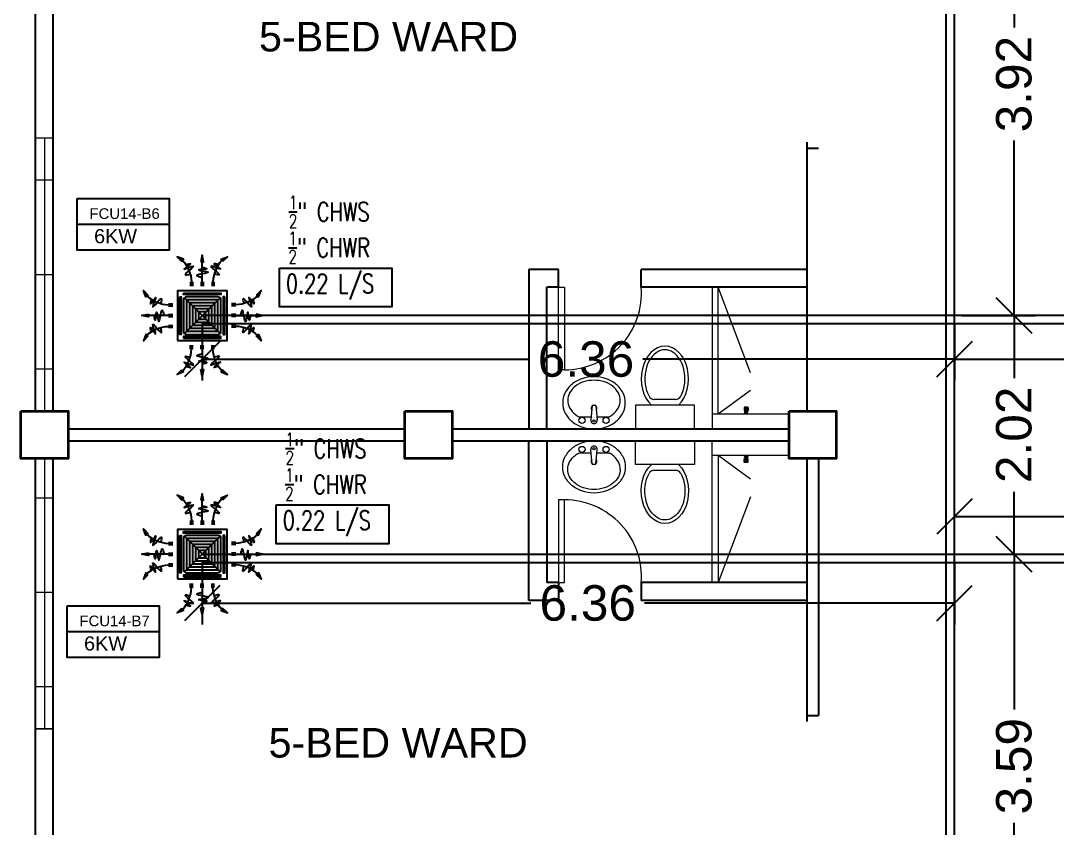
# Model space of a CAD drawing. Header units: millimetres. Extents: x 5 to 598, y 3 to 339.
# Drawn here: x 244.17 to 252.94, y 182.66 to 189.49 of the extents above; entities that cross this region are included whole.
import ezdxf

# ---------------------------------------------------------------- set-up
doc = ezdxf.new("R2010")
doc.units = ezdxf.units.MM
doc.header["$MEASUREMENT"] = 0
for name, color, linetype in [('AIR', 7, 'Continuous'), ('fcu line', 7, 'Continuous'), ('fcu return', 7, 'Continuous'), ('label', 7, 'Continuous'), ('Legends', 7, 'Continuous'), ('pipe label', 7, 'Continuous')]:
    doc.layers.add(name, color=color, linetype=linetype)
doc.styles.add('Arch-Dim', font='simplex.shx', dxfattribs={"width": 0.75})
doc.styles.get("Standard").update_dxf_attribs({"font": 'arial.ttf'})
doc.styles.add('SWISSLT175', font='swissl.ttf', dxfattribs={"height": 0.175})
doc.dimstyles.new('Copy of dimension', dxfattribs={"dimtxt": 0.3, "dimasz": 0.3, "dimexe": 0.18, "dimexo": 0.0625, "dimgap": 0.09, "dimtad": 0, "dimzin": 0, "dimdsep": 46, "dimtxsty": 'Standard', "dimblk": 'OBLIQUE', "dimcen": 0.09, "dimclrd": 256, "dimclre": 256, "dimclrt": 256, "dimadec": 0, "dimazin": 0, "dimtfac": 1, "dimtofl": 0, "dimtmove": 0, "dimatfit": 3, "dimldrblk": 'OBLIQUE', "dimfxl": 1, "dimtolj": 1, "dimtzin": 0, "dimarcsym": 0})

# ---------------------------------------------------------------- blocks, each defined once
blk = doc.blocks.new('FCU-13000P (CASSETTE SPLIT)')
at = {"layer": 'AIR', "ltscale": 3}
for p, q in [((0, 0.523), (0, 1)), ((-0.193, 0.558), (-0.193, 0.487)), ((-0.162, 0.558), (-0.162, 0.487)), ((-0.016, 0.558), (-0.016, 0.487)), ((0.016, 0.558), (0.016, 0.487)), ((0.162, 0.558), (0.162, 0.487)), ((0.193, 0.558), (0.193, 0.487)), ((-0.558, 0.193), (-0.487, 0.193)), ((0.558, 0.193), (0.487, 0.193)), ((-0.523, 0), (-1, 0)), ((-0.558, 0.162), (-0.487, 0.162)), ((-0.558, 0.016), (-0.487, 0.016)), ((0.558, 0.162), (0.487, 0.162)), ((0.558, 0.016), (0.487, 0.016)), ((0.523, 0), (1, 0)), ((-0.558, -0.016), (-0.487, -0.016)), ((-0.558, -0.162), (-0.487, -0.162)), ((0.558, -0.016), (0.487, -0.016)), ((0.558, -0.162), (0.487, -0.162)), ((-0.558, -0.193), (-0.487, -0.193)), ((0.558, -0.193), (0.487, -0.193)), ((-0.193, -0.558), (-0.193, -0.487)), ((-0.162, -0.558), (-0.162, -0.487)), ((-0.016, -0.558), (-0.016, -0.487)), ((0.016, -0.558), (0.016, -0.487)), ((0.162, -0.558), (0.162, -0.487)), ((0.193, -0.558), (0.193, -0.487)), ((0, -0.523), (0, -1))]:
    blk.add_line(p, q, dxfattribs=at)
at = {"layer": 'AIR'}
for p, q in [((0.295, -0.295), (-0.295, 0.295)), ((0.295, 0.295), (-0.295, -0.295))]:
    blk.add_line(p, q, dxfattribs=at)
at = {"layer": 'AIR', "ltscale": 3}
for points in [[(-0.335, 0.895), (-0.311, 0.932), (-0.416, 0.973)], [(-0.022, 0.89), (0.022, 0.89), (0, 1)], [(0.335, 0.895), (0.311, 0.932), (0.416, 0.973)], [(-0.895, 0.335), (-0.932, 0.311), (-0.973, 0.416)], [(0.895, 0.335), (0.932, 0.311), (0.973, 0.416)], [(-0.89, 0.022), (-0.89, -0.022), (-1, 0)], [(0.89, 0.022), (0.89, -0.022), (1, 0)], [(-0.895, -0.335), (-0.932, -0.311), (-0.973, -0.416)], [(0.895, -0.335), (0.932, -0.311), (0.973, -0.416)], [(-0.335, -0.895), (-0.311, -0.932), (-0.416, -0.973)], [(-0.022, -0.89), (0.022, -0.89), (0, -1)], [(0.335, -0.895), (0.311, -0.932), (0.416, -0.973)]]:
    blk.add_lwpolyline(points, close=True, dxfattribs=at)
at = {"layer": 'AIR'}
for points in [[(-0.323, 0.914, -0.171809), (-0.178, 0.558), (-0.178, 0.522)], [(0.323, 0.914, 0.171809), (0.178, 0.558), (0.178, 0.522)], [(-0.914, 0.323, 0.171809), (-0.558, 0.178), (-0.522, 0.178)], [(0.914, 0.323, -0.171809), (0.558, 0.178), (0.522, 0.178)], [(-0.914, -0.323, -0.171809), (-0.558, -0.178), (-0.522, -0.178)], [(0.914, -0.323, 0.171809), (0.558, -0.178), (0.522, -0.178)], [(-0.323, -0.914, 0.171809), (-0.178, -0.558), (-0.178, -0.522)], [(0.323, -0.914, -0.171809), (0.178, -0.558), (0.178, -0.522)]]:
    blk.add_lwpolyline(points, format="xyb", dxfattribs=at)
for points in [[(-0.41, -0.41), (0.41, -0.41), (0.41, 0.41), (-0.41, 0.41)], [(-0.31, 0.372), (0.31, 0.372), (0.31, 0.348), (-0.31, 0.348)], [(-0.373, 0.31), (-0.348, 0.31), (-0.348, -0.31), (-0.373, -0.31)], [(-0.26, -0.26), (0.26, -0.26), (0.26, 0.26), (-0.26, 0.26)], [(-0.21, -0.21), (0.21, -0.21), (0.21, 0.21), (-0.21, 0.21)], [(0.372, 0.31), (0.348, 0.31), (0.348, -0.31), (0.372, -0.31)], [(-0.16, -0.16), (0.16, -0.16), (0.16, 0.16), (-0.16, 0.16)], [(-0.11, -0.11), (0.11, -0.11), (0.11, 0.11), (-0.11, 0.11)], [(-0.06, -0.06), (0.06, -0.06), (0.06, 0.06), (-0.06, 0.06)], [(-0.31, -0.373), (0.31, -0.373), (0.31, -0.348), (-0.31, -0.348)]]:
    blk.add_lwpolyline(points, close=True, dxfattribs=at)
blk.add_lwpolyline([(-0.26, -0.31), (0.26, -0.31, 0.414214), (0.31, -0.26), (0.31, 0.26, 0.414214), (0.26, 0.31), (-0.26, 0.31, 0.414214), (-0.31, 0.26), (-0.31, -0.26, 0.414214)], format="xyb", close=True, dxfattribs=at)
at = {"layer": 'AIR', "ltscale": 3}
for points in [[(-0.268, 0.84), (-0.231, 0.852), (-0.134, 0.882), (-0.422, 0.704), (0.005, 0.903), (-0.358, 0.645), (-0.239, 0.678), (-0.199, 0.69)], [(0.268, 0.84), (0.231, 0.852), (0.134, 0.882), (0.422, 0.704), (-0.005, 0.903), (0.358, 0.645), (0.239, 0.678), (0.199, 0.69)], [(-0.84, 0.268), (-0.852, 0.231), (-0.882, 0.134), (-0.704, 0.422), (-0.903, -0.005), (-0.645, 0.358), (-0.678, 0.239), (-0.69, 0.199)], [(0.84, 0.268), (0.852, 0.231), (0.882, 0.134), (0.704, 0.422), (0.903, -0.005), (0.645, 0.358), (0.678, 0.239), (0.69, 0.199)], [(-0.84, -0.268), (-0.852, -0.231), (-0.882, -0.134), (-0.704, -0.422), (-0.903, 0.005), (-0.645, -0.358), (-0.678, -0.239), (-0.69, -0.199)], [(0.84, -0.268), (0.852, -0.231), (0.882, -0.134), (0.704, -0.422), (0.903, 0.005), (0.645, -0.358), (0.678, -0.239), (0.69, -0.199)], [(-0.268, -0.84), (-0.231, -0.852), (-0.134, -0.882), (-0.422, -0.704), (0.005, -0.903), (-0.358, -0.645), (-0.239, -0.678), (-0.199, -0.69)], [(0.268, -0.84), (0.231, -0.852), (0.134, -0.882), (0.422, -0.704), (-0.005, -0.903), (0.358, -0.645), (0.239, -0.678), (0.199, -0.69)]]:
    blk.add_open_spline(points, degree=3, knots=[0.0032834, 0.0032834, 0.0032834, 0.0032834, 0.0712567, 0.1924075, 0.3347111, 0.5062145, 0.5813292, 0.5813292, 0.5813292, 0.5813292], dxfattribs=at)
for points in [[(0, 0.8), (0.077, 0.776), (-0.058, 0.755), (0.098, 0.718), (-0.087, 0.663), (0, 0.631)], [(-0.8, 0), (-0.776, -0.077), (-0.755, 0.058), (-0.718, -0.098), (-0.663, 0.087), (-0.631, 0)], [(0.8, 0), (0.776, -0.077), (0.755, 0.058), (0.718, -0.098), (0.663, 0.087), (0.631, 0)], [(0, -0.8), (0.077, -0.776), (-0.058, -0.755), (0.098, -0.718), (-0.087, -0.663), (0, -0.631)]]:
    blk.add_spline(points, degree=3, dxfattribs=at)
for points in [[(-0.416, 0.973), (-0.335, 0.895), (-0.311, 0.932)], [(0, 1), (-0.022, 0.89), (0.022, 0.89)], [(0.416, 0.973), (0.335, 0.895), (0.311, 0.932)], [(-0.973, 0.416), (-0.895, 0.335), (-0.932, 0.311)], [(0.973, 0.416), (0.895, 0.335), (0.932, 0.311)], [(-1, 0), (-0.89, 0.022), (-0.89, -0.022)], [(1, 0), (0.89, 0.022), (0.89, -0.022)], [(-0.973, -0.416), (-0.895, -0.335), (-0.932, -0.311)], [(0.973, -0.416), (0.895, -0.335), (0.932, -0.311)], [(-0.416, -0.973), (-0.335, -0.895), (-0.311, -0.932)], [(0, -1), (-0.022, -0.89), (0.022, -0.89)], [(0.416, -0.973), (0.335, -0.895), (0.311, -0.932)]]:
    blk.add_solid(points, dxfattribs=at)
blk = doc.blocks.new('_Oblique')
at = {"color": 0, "linetype": 'ByBlock', "lineweight": -2}
blk.add_line((-0.5, -0.5), (0.5, 0.5), dxfattribs=at)
blk = doc.blocks.new('*D133')
at = {"layer": 'Defpoints', "color": 0, "transparency": 16777216}
for p in [(252.0691, 190.9093), (252.0691, 186.9932), (252.5724, 186.9932)]:
    blk.add_point(p, dxfattribs=at)
at = {"layer": 'Legends', "lineweight": -2, "transparency": 16777216}
for p, q in [((252.1316, 190.9093), (252.7524, 190.9093)), ((252.5724, 190.9093), (252.5724, 189.4293)), ((252.5724, 186.9932), (252.5724, 188.4733)), ((252.1316, 186.9932), (252.7524, 186.9932))]:
    blk.add_line(p, q, dxfattribs=at)
at = {"layer": 'Legends', "lineweight": -2, "transparency": 16777216, "xscale": 0.3, "yscale": 0.3, "zscale": 0.3}
for p, rotation in [((252.5724, 190.9093), 90), ((252.5724, 186.9932), 270)]:
    blk.add_blockref('_Oblique', p, dxfattribs=dict(at, rotation=rotation))
at = {"layer": 'Legends', "transparency": 16777216, "insert": (252.5724, 188.9513), "char_height": 0.3, "attachment_point": 5, "rotation": 90}
blk.add_mtext('\\A1;3.92', dxfattribs=at)
blk = doc.blocks.new('*D134')
at = {"layer": 'Defpoints', "color": 0, "transparency": 16777216}
for p in [(252.0691, 186.9932), (259.9191, 186.9932), (259.9191, 186.6238)]:
    blk.add_point(p, dxfattribs=at)
at = {"layer": 'Legends', "lineweight": -2, "transparency": 16777216}
for p, q in [((252.0691, 186.9307), (252.0691, 186.4438)), ((259.9191, 186.9307), (259.9191, 186.4438)), ((252.0691, 186.6238), (255.5145, 186.6238)), ((259.9191, 186.6238), (256.4736, 186.6238))]:
    blk.add_line(p, q, dxfattribs=at)
at = {"layer": 'Legends', "lineweight": -2, "transparency": 16777216, "xscale": 0.3, "yscale": 0.3, "zscale": 0.3, "rotation": 180}
blk.add_blockref('_Oblique', (252.0691, 186.6238), dxfattribs=at)
at = {"layer": 'Legends', "lineweight": -2, "transparency": 16777216, "xscale": 0.3, "yscale": 0.3, "zscale": 0.3}
blk.add_blockref('_Oblique', (259.9191, 186.6238), dxfattribs=at)
at = {"layer": 'Legends', "transparency": 16777216, "insert": (255.9941, 186.6238), "char_height": 0.3, "attachment_point": 5}
blk.add_mtext('\\A1;7.85', dxfattribs=at)
blk = doc.blocks.new('*D136')
at = {"layer": 'Defpoints', "color": 0, "transparency": 16777216}
for p in [(245.7045, 186.9932), (252.0691, 186.9932), (245.7045, 186.6238)]:
    blk.add_point(p, dxfattribs=at)
at = {"layer": 'Legends', "lineweight": -2, "transparency": 16777216}
for p, q in [((245.7045, 186.9307), (245.7045, 186.4438)), ((252.0691, 186.9307), (252.0691, 186.4438)), ((245.7045, 186.6238), (248.4709, 186.6238)), ((252.0691, 186.6238), (249.4316, 186.6238))]:
    blk.add_line(p, q, dxfattribs=at)
at = {"layer": 'Legends', "lineweight": -2, "transparency": 16777216, "xscale": 0.3, "yscale": 0.3, "zscale": 0.3, "rotation": 180}
blk.add_blockref('_Oblique', (245.7045, 186.6238), dxfattribs=at)
at = {"layer": 'Legends', "lineweight": -2, "transparency": 16777216, "xscale": 0.3, "yscale": 0.3, "zscale": 0.3}
blk.add_blockref('_Oblique', (252.0691, 186.6238), dxfattribs=at)
at = {"layer": 'Legends', "transparency": 16777216, "insert": (248.9513, 186.6238), "char_height": 0.3, "attachment_point": 5}
blk.add_mtext('\\A1;6.36', dxfattribs=at)
blk = doc.blocks.new('*D137')
at = {"layer": 'Defpoints', "color": 0, "transparency": 16777216}
for p in [(252.0691, 186.9932), (252.0691, 184.9755), (252.5724, 184.9755)]:
    blk.add_point(p, dxfattribs=at)
at = {"layer": 'Legends', "lineweight": -2, "transparency": 16777216}
for p, q in [((252.1316, 186.9932), (252.7524, 186.9932)), ((252.5724, 186.9932), (252.5724, 186.465)), ((252.5724, 184.9755), (252.5724, 185.5037)), ((252.1316, 184.9755), (252.7524, 184.9755))]:
    blk.add_line(p, q, dxfattribs=at)
at = {"layer": 'Legends', "lineweight": -2, "transparency": 16777216, "xscale": 0.3, "yscale": 0.3, "zscale": 0.3}
for p, rotation in [((252.5724, 186.9932), 90), ((252.5724, 184.9755), 270)]:
    blk.add_blockref('_Oblique', p, dxfattribs=dict(at, rotation=rotation))
at = {"layer": 'Legends', "transparency": 16777216, "insert": (252.5724, 185.9844), "char_height": 0.3, "attachment_point": 5, "rotation": 90}
blk.add_mtext('\\A1;2.02', dxfattribs=at)
blk = doc.blocks.new('*D138')
at = {"layer": 'Defpoints', "color": 0, "transparency": 16777216}
for p in [(259.9191, 185.294), (252.0691, 184.9755), (259.9191, 184.9755)]:
    blk.add_point(p, dxfattribs=at)
at = {"layer": 'Legends', "lineweight": -2, "transparency": 16777216}
for p, q in [((252.0691, 185.038), (252.0691, 185.474)), ((259.9191, 185.038), (259.9191, 185.474)), ((252.0691, 185.294), (255.5145, 185.294)), ((259.9191, 185.294), (256.4736, 185.294))]:
    blk.add_line(p, q, dxfattribs=at)
at = {"layer": 'Legends', "lineweight": -2, "transparency": 16777216, "xscale": 0.3, "yscale": 0.3, "zscale": 0.3, "rotation": 180}
blk.add_blockref('_Oblique', (252.0691, 185.294), dxfattribs=at)
at = {"layer": 'Legends', "lineweight": -2, "transparency": 16777216, "xscale": 0.3, "yscale": 0.3, "zscale": 0.3}
blk.add_blockref('_Oblique', (259.9191, 185.294), dxfattribs=at)
at = {"layer": 'Legends', "transparency": 16777216, "insert": (255.9941, 185.294), "char_height": 0.3, "attachment_point": 5}
blk.add_mtext('\\A1;7.85', dxfattribs=at)
blk = doc.blocks.new('*D140')
at = {"layer": 'Defpoints', "color": 0, "transparency": 16777216}
for p in [(245.7045, 184.9755), (252.0691, 184.9755), (245.7045, 184.5605)]:
    blk.add_point(p, dxfattribs=at)
at = {"layer": 'Legends', "lineweight": -2, "transparency": 16777216}
for p, q in [((245.7045, 184.913), (245.7045, 184.3805)), ((252.0691, 184.913), (252.0691, 184.3805)), ((245.7045, 184.5605), (248.4858, 184.5605)), ((252.0691, 184.5605), (249.4465, 184.5605))]:
    blk.add_line(p, q, dxfattribs=at)
at = {"layer": 'Legends', "lineweight": -2, "transparency": 16777216, "xscale": 0.3, "yscale": 0.3, "zscale": 0.3, "rotation": 180}
blk.add_blockref('_Oblique', (245.7045, 184.5605), dxfattribs=at)
at = {"layer": 'Legends', "lineweight": -2, "transparency": 16777216, "xscale": 0.3, "yscale": 0.3, "zscale": 0.3}
blk.add_blockref('_Oblique', (252.0691, 184.5605), dxfattribs=at)
at = {"layer": 'Legends', "transparency": 16777216, "insert": (248.9661, 184.5605), "char_height": 0.3, "attachment_point": 5}
blk.add_mtext('\\A1;6.36', dxfattribs=at)
blk = doc.blocks.new('*D141')
at = {"layer": 'Defpoints', "color": 0, "transparency": 16777216}
for p in [(252.0691, 184.9755), (252.0691, 181.3873), (252.5724, 181.3873)]:
    blk.add_point(p, dxfattribs=at)
at = {"layer": 'Legends', "lineweight": -2, "transparency": 16777216}
for p, q in [((252.1316, 184.9755), (252.7524, 184.9755)), ((252.5724, 184.9755), (252.5724, 183.6612)), ((252.5724, 181.3873), (252.5724, 182.7016)), ((252.1316, 181.3873), (252.7524, 181.3873))]:
    blk.add_line(p, q, dxfattribs=at)
at = {"layer": 'Legends', "lineweight": -2, "transparency": 16777216, "xscale": 0.3, "yscale": 0.3, "zscale": 0.3}
for p, rotation in [((252.5724, 184.9755), 90), ((252.5724, 181.3873), 270)]:
    blk.add_blockref('_Oblique', p, dxfattribs=dict(at, rotation=rotation))
at = {"layer": 'Legends', "transparency": 16777216, "insert": (252.5724, 183.1814), "char_height": 0.3, "attachment_point": 5, "rotation": 90}
blk.add_mtext('\\A1;3.59', dxfattribs=at)

msp = doc.modelspace()

# ---------------------------------------------------------------- linework, layer by layer
at = {"color": 8, "lineweight": 25}
for p, q in [((244.2941, 186.1843), (244.2941, 191.7843)), ((244.4441, 186.1843), (244.4441, 191.7843)), ((250.8191, 188.4593), (250.8191, 186.1843)), ((250.8191, 188.4093), (250.9191, 188.4093)), ((248.4691, 187.3843), (248.4691, 186.0343)), ((249.4191, 187.2343), (249.4191, 187.3843)), ((244.5691, 186.0343), (247.4191, 186.0343)), ((247.8191, 186.0343), (250.6691, 186.0343)), ((244.5691, 185.9343), (247.4191, 185.9343)), ((247.8191, 185.9343), (250.6691, 185.9343)), ((248.4691, 184.5843), (248.4691, 185.9343)), ((244.2941, 180.1843), (244.2941, 185.7843)), ((244.4441, 180.1843), (244.4441, 185.7843)), ((250.8191, 185.7843), (250.8191, 183.5593)), ((250.9191, 185.7843), (250.9191, 183.6093)), ((250.8191, 183.6093), (250.9191, 183.6093))]:
    msp.add_line(p, q, dxfattribs=at)
at = {"color": 8, "lineweight": 9}
for p, q in [((244.2941, 188.4968), (244.4441, 188.4968)), ((244.2941, 186.1843), (244.2941, 188.4968)), ((244.3691, 188.4968), (244.3691, 186.1843)), ((244.2941, 187.3406), (244.2941, 188.1406)), ((244.2941, 188.1406), (244.4441, 188.1406)), ((244.4441, 188.1406), (244.4441, 186.5406)), ((244.2941, 187.3406), (244.4441, 187.3406)), ((244.4441, 186.5406), (244.2941, 186.5406)), ((249.7096, 186.2843), (249.5287, 186.2843)), ((244.2941, 186.1843), (244.4441, 186.1843)), ((249.0046, 186.2322), (248.9912, 186.1104)), ((249.0336, 186.2322), (249.0469, 186.1104)), ((249.3691, 186.2343), (249.3691, 186.0343)), ((249.8691, 186.2343), (249.3691, 186.2343)), ((249.8691, 186.0343), (249.8691, 186.2343)), ((250.2924, 186.2166), (250.2888, 186.2147)), ((250.2888, 186.2147), (250.2888, 186.1927)), ((250.3221, 186.2147), (250.2888, 186.2147)), ((250.2888, 186.1927), (250.291, 186.1886)), ((250.2914, 186.1868), (250.2914, 186.1809)), ((250.3194, 186.1809), (250.2914, 186.1809)), ((250.2914, 186.1809), (250.2922, 186.1787)), ((250.2922, 186.1927), (250.2995, 186.1927)), ((250.3187, 186.1787), (250.2922, 186.1787)), ((250.2923, 186.2058), (250.2923, 186.1937)), ((250.2924, 186.2181), (250.2924, 186.2166)), ((250.3185, 186.2181), (250.2924, 186.2181)), ((250.3185, 186.2166), (250.2924, 186.2166)), ((250.2941, 186.1669), (250.2941, 186.1787)), ((250.2994, 186.2059), (250.2994, 186.1938)), ((250.3186, 186.1927), (250.3113, 186.1927)), ((250.3115, 186.2059), (250.3115, 186.1938)), ((250.3168, 186.1669), (250.3168, 186.1787)), ((250.3185, 186.2181), (250.3185, 186.2166)), ((250.3185, 186.2166), (250.3221, 186.2147)), ((250.3185, 186.2058), (250.3185, 186.1937)), ((250.3194, 186.1809), (250.3187, 186.1787)), ((250.3194, 186.1868), (250.3194, 186.1809)), ((250.3221, 186.1927), (250.3199, 186.1886)), ((250.3221, 186.2147), (250.3221, 186.1927)), ((249.0434, 186.1363), (249.1457, 186.1363)), ((250.6691, 186.1593), (250.0191, 186.1593)), ((250.2884, 186.1601), (250.2918, 186.1669)), ((250.2884, 186.1601), (250.2884, 186.1594)), ((250.3225, 186.1601), (250.2884, 186.1601)), ((250.3225, 186.1594), (250.2884, 186.1594)), ((250.3191, 186.1669), (250.2918, 186.1669)), ((250.3225, 186.1601), (250.3191, 186.1669)), ((250.3225, 186.1601), (250.3225, 186.1594)), ((249.3691, 186.0343), (249.8691, 186.0343)), ((249.3691, 185.7343), (249.3691, 185.9343)), ((249.3691, 185.9343), (249.8691, 185.9343)), ((249.8691, 185.9343), (249.8691, 185.7343)), ((249.0046, 185.7365), (248.9912, 185.8583)), ((249.0336, 185.7365), (249.0469, 185.8583)), ((249.0434, 185.8323), (249.1457, 185.8323)), ((244.2941, 183.4968), (244.2941, 185.7843)), ((244.3691, 185.7843), (244.3691, 183.4968)), ((250.6691, 185.8093), (250.0191, 185.8093)), ((250.2884, 185.8086), (250.2884, 185.8093)), ((250.3225, 185.8093), (250.2884, 185.8093)), ((250.2884, 185.8086), (250.2918, 185.8018)), ((250.3225, 185.8086), (250.2884, 185.8086)), ((250.2888, 185.776), (250.291, 185.7801)), ((250.2888, 185.754), (250.2888, 185.776)), ((250.2924, 185.7521), (250.2888, 185.754)), ((250.3221, 185.754), (250.2888, 185.754)), ((250.2914, 185.7877), (250.2922, 185.79)), ((250.2914, 185.7819), (250.2914, 185.7877)), ((250.3194, 185.7877), (250.2914, 185.7877)), ((250.3191, 185.8018), (250.2918, 185.8018)), ((250.3187, 185.79), (250.2922, 185.79)), ((250.2922, 185.776), (250.2995, 185.776)), ((250.2923, 185.7628), (250.2923, 185.775)), ((250.2924, 185.7506), (250.2924, 185.7521)), ((250.3185, 185.7521), (250.2924, 185.7521)), ((250.3185, 185.7506), (250.2924, 185.7506)), ((250.2941, 185.8018), (250.2941, 185.79)), ((250.2994, 185.7627), (250.2994, 185.7749)), ((250.3186, 185.776), (250.3113, 185.776)), ((250.3115, 185.7627), (250.3115, 185.7749)), ((250.3168, 185.8018), (250.3168, 185.79)), ((250.3185, 185.7629), (250.3185, 185.775)), ((250.3185, 185.7521), (250.3221, 185.754)), ((250.3185, 185.7506), (250.3185, 185.7521)), ((250.3194, 185.7877), (250.3187, 185.79)), ((250.3225, 185.8086), (250.3191, 185.8018)), ((250.3194, 185.7819), (250.3194, 185.7877)), ((250.3221, 185.776), (250.3199, 185.7801)), ((250.3221, 185.754), (250.3221, 185.776)), ((250.3225, 185.8086), (250.3225, 185.8093)), ((249.8691, 185.7343), (249.3691, 185.7343)), ((249.7096, 185.6843), (249.5287, 185.6843)), ((244.2941, 184.6531), (244.2941, 185.4531)), ((244.2941, 185.4531), (244.4441, 185.4531)), ((244.4441, 185.4531), (244.4441, 183.8531)), ((244.2941, 184.6531), (244.4441, 184.6531)), ((244.4441, 183.8531), (244.2941, 183.8531)), ((244.2941, 183.4968), (244.4441, 183.4968))]:
    msp.add_line(p, q, dxfattribs=at)
at = {"color": 8, "lineweight": 25, "ltscale": 0.3}
for p, q in [((248.7191, 187.3843), (248.4691, 187.3843)), ((248.7191, 187.2343), (248.7191, 187.3843)), ((250.8191, 187.3843), (249.4191, 187.3843)), ((248.7191, 187.2343), (248.6191, 187.2343)), ((248.6191, 186.0343), (248.6191, 187.2343)), ((250.8191, 187.2343), (249.4191, 187.2343)), ((248.6191, 185.9343), (248.6191, 184.7343)), ((248.7191, 184.7343), (248.6191, 184.7343)), ((248.7191, 184.7343), (248.7191, 184.5843)), ((250.8191, 184.7343), (249.4191, 184.7343)), ((249.4191, 184.7343), (249.4191, 184.5843)), ((248.7191, 184.5843), (248.4691, 184.5843)), ((250.8191, 184.5843), (249.4191, 184.5843))]:
    msp.add_line(p, q, dxfattribs=at)
at = {"color": 8, "lineweight": 9, "ltscale": 0.3}
for p, q in [((250.3441, 186.5093), (250.0691, 187.2343)), ((250.3441, 186.3593), (250.0691, 186.1593)), ((250.3441, 185.6093), (250.0691, 185.8093)), ((250.3441, 185.4593), (250.0691, 184.7343))]:
    msp.add_line(p, q, dxfattribs=at)
at = {"color": 8, "lineweight": 9}
for points in [[(244.2941, 188.4968), (244.4441, 188.4968), (244.4441, 186.1843), (244.2941, 186.1843)], [(244.2941, 185.7843), (244.4441, 185.7843), (244.4441, 183.4968), (244.2941, 183.4968)]]:
    msp.add_lwpolyline(points, close=True, dxfattribs=at)
at = {"color": 8, "lineweight": 13, "ltscale": 0.03}
for points in [[(248.7191, 187.2343), (248.7691, 187.2343), (248.7691, 186.5343), (248.7191, 186.5343)], [(248.7191, 184.7343), (248.7691, 184.7343), (248.7691, 185.4343), (248.7191, 185.4343)]]:
    msp.add_lwpolyline(points, close=True, dxfattribs=at)
at = {"color": 8, "lineweight": 9, "ltscale": 0.3}
for points in [[(250.0691, 186.1593), (250.0691, 187.2343), (250.0191, 187.2343), (250.0191, 186.0343), (250.0191, 186.0343)], [(250.0691, 185.8093), (250.0691, 184.7343), (250.0191, 184.7343), (250.0191, 185.9343), (250.0191, 185.9343)]]:
    msp.add_lwpolyline(points, dxfattribs=at)
at = {"color": 8, "lineweight": 9}
for points in [[(249.2841, 186.2553, 0.11576), (249.2647, 186.3378, 0.104047), (249.2064, 186.4116, 0.090875), (249.1225, 186.459, 0.083344), (249.0191, 186.4763, 0.083344), (248.9156, 186.459, 0.090875), (248.8317, 186.4116, 0.104047), (248.7734, 186.3378, 0.11576), (248.7541, 186.2553, 0.11576), (248.7734, 186.1729, 0.104047), (248.8317, 186.0991, 0.090875), (248.9156, 186.0517, 0.083344), (249.0191, 186.0343, 0.083344), (249.1225, 186.0517, 0.090875), (249.2064, 186.0991, 0.104047), (249.2647, 186.1729, 0.11576)], [(249.2841, 185.7133, -0.11576), (249.2647, 185.6309, -0.104047), (249.2064, 185.5571, -0.090875), (249.1225, 185.5097, -0.083344), (249.0191, 185.4923, -0.083344), (248.9156, 185.5097, -0.090875), (248.8317, 185.5571, -0.104047), (248.7734, 185.6309, -0.11576), (248.7541, 185.7133, -0.11576), (248.7734, 185.7958, -0.104047), (248.8317, 185.8696, -0.090875), (248.9156, 185.917, -0.083344), (249.0191, 185.9343, -0.083344), (249.1225, 185.917, -0.090875), (249.2064, 185.8696, -0.104047), (249.2647, 185.7958, -0.11576)]]:
    msp.add_lwpolyline(points, format="xyb", close=True, dxfattribs=at)
for points in [[(249.2416, 186.2763, 0.124838), (249.2257, 186.3389, 0.105788), (249.1764, 186.3966, 0.086697), (249.1066, 186.4328, 0.076776), (249.0191, 186.4463, 0.076776), (248.9315, 186.4328, 0.086697), (248.8617, 186.3966, 0.105788), (248.8124, 186.3389, 0.124838), (248.7966, 186.2763, 0.124838), (248.8124, 186.2138, 0.105788), (248.8617, 186.1561, 0.040067), (248.8924, 186.1363), (248.9947, 186.1363, 0.040067)], [(249.2416, 185.6923, -0.124838), (249.2257, 185.6298, -0.105788), (249.1764, 185.5721, -0.086697), (249.1066, 185.5359, -0.076776), (249.0191, 185.5223, -0.076776), (248.9315, 185.5359, -0.086697), (248.8617, 185.5721, -0.105788), (248.8124, 185.6298, -0.124838), (248.7966, 185.6923, -0.124838), (248.8124, 185.7549, -0.105788), (248.8617, 185.8126, -0.040067), (248.8924, 185.8323), (248.9947, 185.8323, -0.040067)]]:
    msp.add_lwpolyline(points, format="xyb", dxfattribs=at)
at = {"color": 8, "lineweight": 35}
for points in [[(244.1691, 186.1843), (244.5691, 186.1843), (244.5691, 185.7843), (244.1691, 185.7843)], [(247.4191, 186.1843), (247.8191, 186.1843), (247.8191, 185.7843), (247.4191, 185.7843)], [(250.6691, 186.1843), (251.0691, 186.1843), (251.0691, 185.7843), (250.6691, 185.7843)]]:
    msp.add_lwpolyline(points, close=True, dxfattribs=at)
at = {"color": 8, "lineweight": 9}
for centre, radius in [((248.9175, 186.1073), 0.0255), ((249.0191, 186.1008), 0.0095), ((249.1207, 186.1073), 0.0255), ((248.9175, 185.8613), 0.0255), ((249.0191, 185.8678), 0.0095), ((249.1207, 185.8613), 0.0255)]:
    msp.add_circle(centre, radius, dxfattribs=at)
at = {"color": 8, "lineweight": 13, "ltscale": 0.03}
for centre, start, end in [((248.7691, 187.1861), 270, 4.24219), ((248.7691, 184.7826), 355.75781, 90)]:
    msp.add_arc(centre, 0.6518, start, end, dxfattribs=at)
at = {"color": 8, "lineweight": 9}
for centre, radius, start, end in [((249.1103, 186.2763), 0.1313, 331.53644, 0), ((249.5287, 186.3343), 0.05, 208.00836, 270), ((249.7096, 186.3343), 0.05, 270, 331.84994), ((249.0191, 186.2093), 0.025, 126.30681, 221.20218), ((249.0191, 186.1385), 0.0948, 81.20259, 98.79741), ((249.0191, 186.2093), 0.025, 71.37929, 108.62071), ((249.0191, 186.2093), 0.025, 318.79782, 53.69319), ((249.0663, 186.3002), 0.1812, 307.38145, 331.53644), ((249.0191, 186.1073), 0.028, 173.75449, 6.24551), ((249.0377, 186.3376), 0.2284, 298.20375, 307.38145), ((249.0191, 185.8613), 0.028, 353.75449, 186.24551), ((249.0377, 185.6311), 0.2284, 52.61855, 61.79625), ((249.0191, 185.7594), 0.025, 138.79782, 233.69319), ((249.0191, 185.8302), 0.0948, 261.20259, 278.79741), ((249.0191, 185.7594), 0.025, 251.37929, 288.62071), ((249.0191, 185.7594), 0.025, 306.30681, 41.20218), ((249.0663, 185.6685), 0.1812, 28.46356, 52.61855), ((249.1103, 185.6923), 0.1313, 0, 28.46356), ((249.5287, 185.6343), 0.05, 90, 151.99164), ((249.7096, 185.6343), 0.05, 28.15006, 90)]:
    msp.add_arc(centre, radius, start, end, dxfattribs=at)
for centre, major_axis, ratio, start_param, end_param in [((249.6191, 186.4593), (0, -0.275), 0.727273, 0.612555, 5.670631), ((250.2797, 186.205), (0.00896, 0.00896), 1, 5.560378, 6.271464), ((250.2772, 186.1998), (-0.0118, 0.0118), 1, 3.273911, 3.406137), ((250.2876, 186.1868), (0.00268, 0.00268), 1, 5.497675, 5.991616), ((250.2885, 186.1937), (0.00268, 0.00268), 1, 4.870036, 5.497675), ((250.3098, 186.2052), (0.00738, 0.00738), 1, 1.497691, 2.282489), ((250.3031, 186.1938), (-0.00268, 0.00268), 1, 0.785286, 1.412925), ((250.3102, 186.1989), (0.00887, 0.00887), 1, 2.983721, 3.344735), ((250.3054, 186.2102), (-0.00268, 0.00268), 1, -1.497915, -0.073106), ((250.3054, 186.1916), (-0.00268, 0.00268), 1, 1.773938, 2.938226), ((250.3006, 186.1989), (0.00887, 0.00887), 1, 4.509022, 4.870036), ((250.3011, 186.2052), (-0.00738, 0.00738), 1, 4.000472, 4.78527), ((250.3077, 186.1938), (-0.00268, 0.00268), 1, 3.299239, 3.926878), ((250.3312, 186.205), (-0.00896, 0.00896), 1, 0.011497, 0.722582), ((250.3223, 186.1937), (0.00268, 0.00268), 1, 2.356082, 2.983721), ((250.3337, 186.1998), (-0.0118, 0.0118), 1, 1.306028, 1.438253), ((250.3232, 186.1868), (0.00268, 0.00268), 1, 1.862141, 2.356082)]:
    msp.add_ellipse(centre, major_axis=major_axis, ratio=ratio, start_param=start_param, end_param=end_param, dxfattribs=at)
at = {"color": 8, "lineweight": 9, "extrusion": (-4.99074e-41, -2.88216e-41, -1)}
for centre, major_axis, start_param, end_param in [((250.2797, 185.7636), (-0.00896, 0.00896), 2.418785, 3.129871), ((250.2772, 185.7689), (-0.0118, 0.0118), 1.703115, 1.83534), ((250.2876, 185.7819), (-0.00268, 0.00268), 2.356082, 2.850023), ((250.2885, 185.775), (-0.00268, 0.00268), 1.728443, 2.356082), ((250.3031, 185.7749), (-0.00268, -0.00268), 0.785286, 1.412925), ((250.3098, 185.7635), (-0.00738, -0.00738), 6.21008, 6.994878), ((250.3102, 185.7697), (-0.00887, 0.00887), -0.157871, 0.203142), ((250.3054, 185.7585), (-0.00268, 0.00268), 3.214474, 4.639283), ((250.3054, 185.7771), (-0.00268, 0.00268), 0.203142, 1.36743), ((250.3006, 185.7697), (-0.00887, -0.00887), 2.938226, 3.299239), ((250.3011, 185.7635), (-0.00738, -0.00738), 4.000472, 4.78527), ((250.3077, 185.7749), (-0.00268, -0.00268), 3.299239, 3.926878), ((250.3223, 185.775), (-0.00268, -0.00268), 0.785286, 1.412925), ((250.3312, 185.7636), (-0.00896, 0.00896), -1.559299, -0.848214), ((250.3337, 185.7689), (-0.0118, 0.0118), -0.264769, -0.132543), ((250.3232, 185.7819), (-0.00268, 0.00268), -1.279452, -0.785511)]:
    msp.add_ellipse(centre, major_axis=major_axis, ratio=1, start_param=start_param, end_param=end_param, dxfattribs=at)
at = {"color": 8, "lineweight": 9, "extrusion": (0, 0, -1)}
msp.add_ellipse((249.6191, 185.5093), major_axis=(0, 0.275), ratio=0.727273, start_param=0.612555, end_param=5.670631, dxfattribs=at)
at = {"color": 8, "lineweight": 9}
for points in [[(249.7537, 186.3108), (249.7625, 186.3272), (249.7699, 186.3452), (249.7968, 186.4364), (249.7917, 186.5236), (249.7339, 186.6552), (249.6839, 186.6966), (249.5857, 186.71), (249.5336, 186.6841), (249.4595, 186.5728), (249.4417, 186.4891), (249.4573, 186.3754), (249.4688, 186.3405), (249.4845, 186.3109)], [(249.7537, 185.6579), (249.7625, 185.6415), (249.7699, 185.6235), (249.7968, 185.5323), (249.7917, 185.4451), (249.7339, 185.3135), (249.6839, 185.2721), (249.5857, 185.2587), (249.5336, 185.2846), (249.4595, 185.3958), (249.4417, 185.4795), (249.4573, 185.5933), (249.4688, 185.6282), (249.4845, 185.6578)]]:
    msp.add_open_spline(points, degree=3, knots=[0.937253, 0.937253, 0.937253, 0.937253, 1.185372, 1.185372, 2.113864, 2.113864, 3.042356, 3.042356, 3.970847, 3.970847, 4.899339, 4.899339, 5.346062, 5.346062, 5.346062, 5.346062], dxfattribs=at)
at = {"layer": 'fcu line', "linetype": 'Continuous'}
for p, q in [((252.0691, 181.3873), (252.0691, 219.3875)), ((259.9191, 186.9932), (245.7045, 186.9932)), ((245.7045, 184.9755), (259.9191, 184.9755))]:
    msp.add_line(p, q, dxfattribs=at)
at = {"layer": 'fcu return', "linetype": 'Continuous'}
for p, q in [((251.9991, 181.4575), (251.9991, 219.3175)), ((259.8491, 186.9232), (245.7045, 186.9232)), ((245.7045, 184.9055), (259.8491, 184.9055))]:
    msp.add_line(p, q, dxfattribs=at)
at = {"layer": 'Legends', "linetype": 'Continuous', "lineweight": 25}
for p, q in [((244.6459, 187.7658), (245.4248, 187.7658)), ((244.5612, 184.3205), (245.34, 184.3205))]:
    msp.add_line(p, q, dxfattribs=at)
at = {"layer": 'Legends'}
for points in [[(244.6459, 187.9843), (245.4248, 187.9843), (245.4248, 187.5474), (244.6459, 187.5474)], [(244.5612, 184.539), (245.34, 184.539), (245.34, 184.1021), (244.5612, 184.1021)]]:
    msp.add_lwpolyline(points, close=True, dxfattribs=at)
at = {"layer": 'pipe label', "color": 2, "linetype": 'Continuous', "lineweight": 25}
for points in [[(246.3579, 187.3942), (247.3094, 187.3942), (247.3094, 187.067), (246.3579, 187.067)], [(246.3304, 185.3911), (247.2819, 185.3911), (247.2819, 185.0639), (246.3304, 185.0639)]]:
    msp.add_lwpolyline(points, close=True, dxfattribs=at)

# ---------------------------------------------------------------- block references
at = {"layer": 'AIR', "xscale": 0.5113536813550488, "yscale": 0.5113536813550488, "zscale": 0.5113536813550488}
for p in [(245.7045, 186.9932), (245.7045, 184.9755)]:
    msp.add_blockref('FCU-13000P (CASSETTE SPLIT)', p, dxfattribs=at)

# ---------------------------------------------------------------- texts
at = {"layer": 'label', "color": 8, "lineweight": 9, "ltscale": 0.4, "char_height": 0.25, "attachment_point": 5, "line_spacing_factor": 0.8, "style": 'SWISSLT175'}
for insert in [(247.2809, 189.3509), (247.3621, 183.3783)]:
    msp.add_mtext('5-BED WARD', dxfattribs=dict(at, insert=insert))
at = {"layer": 'Legends', "linetype": 'Continuous', "lineweight": 25, "attachment_point": 1}
for s, width, insert, char_height in [('FCU14-B6', 0.448108, (244.7509, 187.9008), 0.09), ('6KW', 0.236742, (244.7897, 187.7251), 0.12), ('FCU14-B7', 0.448108, (244.6662, 184.4555), 0.09), ('6KW', 0.236742, (244.7049, 184.2798), 0.12)]:
    msp.add_mtext_dynamic_manual_height_columns(s, width=width, gutter_width=1.011, heights=[0], dxfattribs=dict(at, insert=insert, char_height=char_height))
at = {"layer": 'pipe label', "color": 3, "linetype": 'Continuous', "lineweight": 25, "char_height": 0.16, "attachment_point": 1, "style": 'Arch-Dim'}
for insert in [(246.437, 188.0051), (246.4095, 186.002)]:
    msp.add_mtext_dynamic_manual_height_columns('\\A1;{\\H0.7x;\\S1/2;}" CHWS', width=1.17294, gutter_width=1.011, heights=[0], dxfattribs=dict(at, insert=insert))
at = {"layer": 'pipe label', "color": 240, "linetype": 'Continuous', "lineweight": 25, "char_height": 0.16, "attachment_point": 1, "style": 'Arch-Dim'}
for insert in [(246.4338, 187.7021), (246.4063, 185.699)]:
    msp.add_mtext_dynamic_manual_height_columns('\\A1;{\\H0.7x;\\S1/2;}" CHWR', width=0.880349, gutter_width=1.011, heights=[0], dxfattribs=dict(at, insert=insert))
at = {"layer": 'pipe label', "color": 2, "linetype": 'Continuous', "lineweight": 25, "char_height": 0.16, "attachment_point": 1, "style": 'Arch-Dim'}
for insert in [(246.4127, 187.344), (246.3852, 185.3409)]:
    msp.add_mtext_dynamic_manual_height_columns('0.22 L/S', width=0.89967, gutter_width=1.011, heights=[0], dxfattribs=dict(at, insert=insert))

# ---------------------------------------------------------------- dimensions: what is measured, and where the dimension line sits
at = {"layer": 'Legends'}
for base, p1, p2, picture, middle in [((252.5724, 186.9932), (252.0691, 190.9093), (252.0691, 186.9932), '*D133', (252.5724, 188.9513)), ((252.5724, 184.9755), (252.0691, 186.9932), (252.0691, 184.9755), '*D137', (252.5724, 185.9844)), ((252.5724, 181.3873), (252.0691, 184.9755), (252.0691, 181.3873), '*D141', (252.5724, 183.1814))]:
    dim = msp.add_linear_dim(base=base, p1=p1, p2=p2, angle=90, dimstyle='Copy of dimension', dxfattribs=at)
    dim.commit()
    dim.dimension.update_dxf_attribs({"geometry": picture, "text_midpoint": middle})
for base, p1, p2, picture, middle in [((245.7045, 186.6238), (252.0691, 186.9932), (245.7045, 186.9932), '*D136', (248.9513, 186.6238)), ((245.7045, 184.5605), (252.0691, 184.9755), (245.7045, 184.9755), '*D140', (248.9661, 184.5605))]:
    dim = msp.add_linear_dim(base=base, p1=p1, p2=p2, dimstyle='Copy of dimension', dxfattribs=at)
    dim.commit()
    dim.dimension.update_dxf_attribs({"geometry": picture, "text_midpoint": middle, "dimtype": 160})
for base, p1, p2, picture, middle in [((259.9191, 186.6238), (252.0691, 186.9932), (259.9191, 186.9932), '*D134', (255.9941, 186.6238)), ((259.9191, 185.294), (252.0691, 184.9755), (259.9191, 184.9755), '*D138', (255.9941, 185.294))]:
    dim = msp.add_linear_dim(base=base, p1=p1, p2=p2, dimstyle='Copy of dimension', dxfattribs=at)
    dim.commit()
    dim.dimension.update_dxf_attribs({"geometry": picture, "text_midpoint": middle})

doc.saveas('drawing.dxf')
